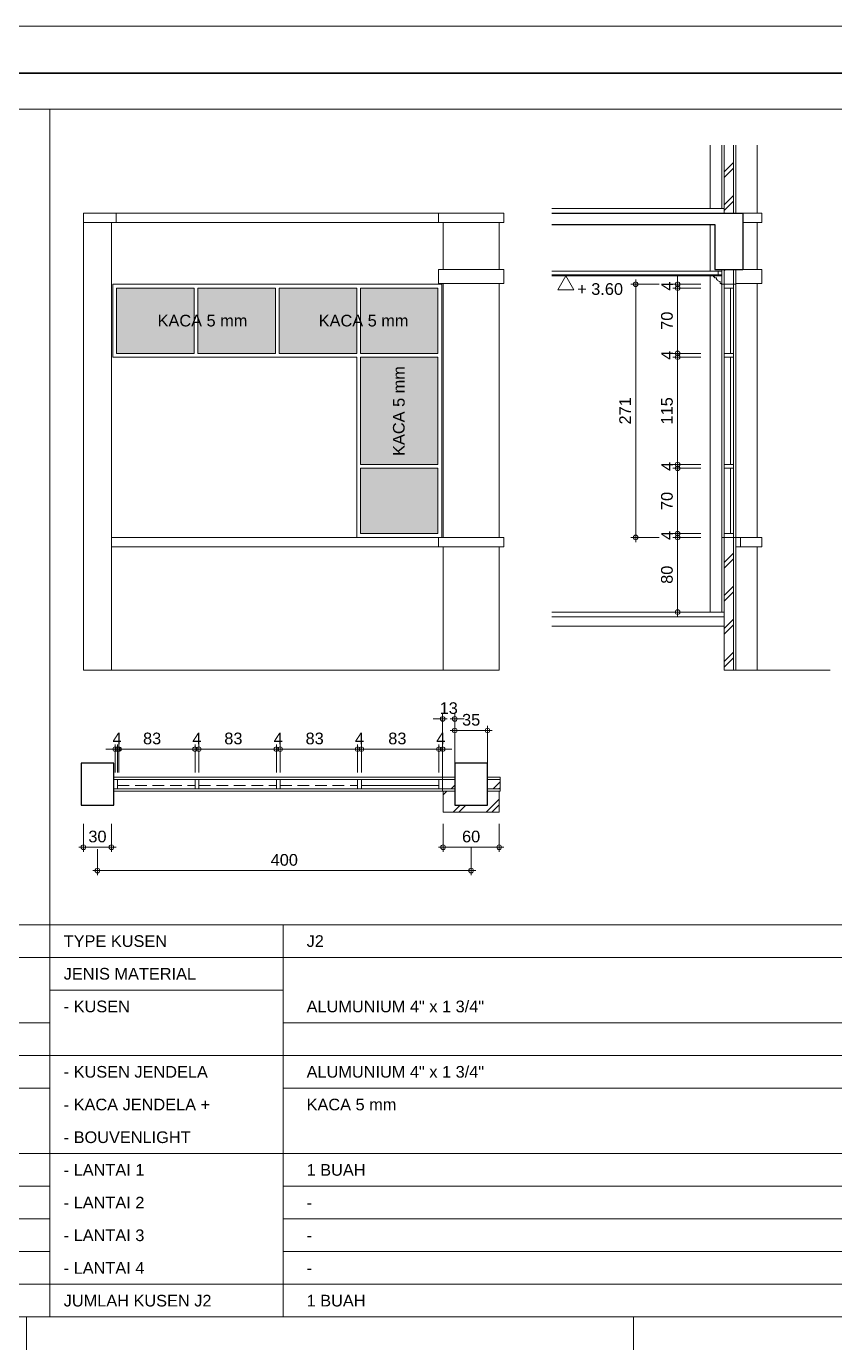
# Model space of a CAD drawing. Header units: millimetres. Extents: x -11 to 1625, y -267 to 180.
# Drawn here: x 1037.38 to 1054.68, y -75.19 to -47 of the extents above; entities that cross this region are included whole.
import ezdxf
from ezdxf.enums import TextEntityAlignment as Align

# ---------------------------------------------------------------- set-up
doc = ezdxf.new("R2010")
doc.units = ezdxf.units.MM
doc.linetypes.add('HIDDEN', pattern=[0.375, 0.25, -0.125])
for name, color, linetype, lineweight in [('ars', 11, 'Continuous', 5), ('blk', 1, 'Continuous', 30), ('dinding', 5, 'Continuous', 15), ('GRS KOP', 1, 'Continuous', 35), ('KOLOM', 1, 'Continuous', 30), ('kop', 7, 'Continuous', 20), ('kus', 63, 'Continuous', 15), ('lan', 7, 'Continuous', 15), ('not', 7, 'Continuous', 20), ('pla', 213, 'Continuous', 15), ('sol kaca', 9, 'Continuous', 0), ('tem', 5, 'Continuous', 20), ('u', 6, 'Continuous', 20)]:
    doc.layers.add(name, color=color, linetype=linetype, lineweight=lineweight)
doc.styles.add('BARU', font='complex.shx')
doc.styles.add('S', font='SIMPLEX', dxfattribs={"width": 1.1})
doc.styles.get("Standard").update_dxf_attribs({"font": 'ARIALUNI.TTF'})
doc.dimstyles.new('SK 50', dxfattribs={"dimtxt": 0.25, "dimasz": 0.1, "dimexe": 0, "dimexo": 0, "dimgap": 0.1, "dimtad": 1, "dimdec": 0, "dimlfac": 50, "dimzin": 12, "dimdsep": 46, "dimtxsty": 'Standard', "dimblk": 'BULAT', "dimcen": 0.1, "dimclrd": 256, "dimclre": 256, "dimclrt": 256, "dimadec": 0, "dimazin": 3, "dimtfac": 1, "dimtdec": 0, "dimtofl": 0, "dimtmove": 0, "dimatfit": 3, "dimldrblk": 'BULAT', "dimfxl": 0, "dimtolj": 1, "dimtzin": 0, "dimlwd": -1, "dimlwe": -1, "dimarcsym": 0})

# ---------------------------------------------------------------- blocks, each defined once
blk = doc.blocks.new('kop')
at = {"layer": 'GRS KOP'}
blk.add_lwpolyline([(1, 54), (83, 54), (83, 1), (1, 1)], close=True, dxfattribs=at)
at = {"layer": 'kop', "color": 7}
for p, q in [((84, 55), (0, 55)), ((0, 0), (84, 0))]:
    blk.add_line(p, q, dxfattribs=at)
at = {"layer": 'kop', "style": 'BARU', "flags": 4}
for p, height in [((73.8, 5.4), 0.35), ((80.303, 5.382), 0.25), ((73.8, 4.9), 0.35), ((80.303, 4.882), 0.25), ((73.8, 4.4), 0.35), ((80.303, 4.382), 0.25)]:
    blk.add_attdef('-', p, '', height=height, dxfattribs=at)
at = {"layer": 'kop', "flags": 4}
for tag, p in [('AR-00', (78.057, 2.648)), ('00', (81.238, 2.647))]:
    blk.add_attdef(tag, text='', height=0.35, dxfattribs=at).set_placement(p, align=Align.MIDDLE)
blk = doc.blocks.new('PEILA')
blk.add_lwpolyline([(-0.188, -0.325), (0.188, -0.325), (0, 0)], close=True)
at = {"style": 'S', "width": 1.1, "flags": 4}
blk.add_attdef('CAT', (0.265, -0.289), '', height=0.2, dxfattribs=at)
blk = doc.blocks.new('BULAT')
for p, q in [((-1, 0), (1, 0)), ((0, -1), (0, 1))]:
    blk.add_line(p, q)
blk.add_circle((0, 0), 0.5)
blk = doc.blocks.new('*D1798')
at = {"layer": 'Defpoints', "color": 0, "ltscale": 0.15}
for p in [(1051.819, -57.944), (1051.319, -59.544), (1051.819, -59.544)]:
    blk.add_point(p, dxfattribs=at)
at = {"layer": 'u', "ltscale": 0.15}
for p, q in [((1051.819, -57.944), (1051.319, -57.944)), ((1051.319, -58.044), (1051.319, -59.444)), ((1051.819, -59.544), (1051.319, -59.544))]:
    blk.add_line(p, q, dxfattribs=at)
at = {"layer": 'u', "ltscale": 0.15, "xscale": 0.1, "yscale": 0.1, "zscale": 0.1}
for p, rotation in [((1051.319, -57.944), 90), ((1051.319, -59.544), 270)]:
    blk.add_blockref('BULAT', p, dxfattribs=dict(at, rotation=rotation))
at = {"layer": 'u', "ltscale": 0.15, "insert": (1051.091, -58.744), "char_height": 0.25, "attachment_point": 5, "rotation": 90}
blk.add_mtext('\\A1;80', dxfattribs=at)
blk = doc.blocks.new('*D1799')
at = {"layer": 'Defpoints', "color": 0, "ltscale": 0.15}
for p in [(1051.319, -57.944), (1051.819, -57.864), (1051.819, -57.944)]:
    blk.add_point(p, dxfattribs=at)
at = {"layer": 'u', "ltscale": 0.15}
for p, q in [((1051.319, -57.764), (1051.319, -57.664)), ((1051.819, -57.864), (1051.319, -57.864)), ((1051.819, -57.944), (1051.319, -57.944)), ((1051.319, -58.044), (1051.319, -58.144))]:
    blk.add_line(p, q, dxfattribs=at)
at = {"layer": 'u', "ltscale": 0.15, "xscale": 0.1, "yscale": 0.1, "zscale": 0.1}
for p, rotation in [((1051.319, -57.864), 270), ((1051.319, -57.944), 90)]:
    blk.add_blockref('BULAT', p, dxfattribs=dict(at, rotation=rotation))
at = {"layer": 'u', "ltscale": 0.15, "insert": (1051.094, -57.904), "char_height": 0.25, "attachment_point": 5, "rotation": 90}
blk.add_mtext('\\A1;4', dxfattribs=at)
blk = doc.blocks.new('*D1800')
at = {"layer": 'Defpoints', "color": 0, "ltscale": 0.15}
for p in [(1051.819, -56.464), (1051.319, -57.864), (1051.819, -57.864)]:
    blk.add_point(p, dxfattribs=at)
at = {"layer": 'u', "ltscale": 0.15}
for p, q in [((1051.819, -56.464), (1051.319, -56.464)), ((1051.319, -56.564), (1051.319, -57.764)), ((1051.819, -57.864), (1051.319, -57.864))]:
    blk.add_line(p, q, dxfattribs=at)
at = {"layer": 'u', "ltscale": 0.15, "xscale": 0.1, "yscale": 0.1, "zscale": 0.1}
for p, rotation in [((1051.319, -56.464), 90), ((1051.319, -57.864), 270)]:
    blk.add_blockref('BULAT', p, dxfattribs=dict(at, rotation=rotation))
at = {"layer": 'u', "ltscale": 0.15, "insert": (1051.091, -57.164), "char_height": 0.25, "attachment_point": 5, "rotation": 90}
blk.add_mtext('\\A1;70', dxfattribs=at)
blk = doc.blocks.new('*D1801')
at = {"layer": 'Defpoints', "color": 0, "ltscale": 0.15}
for p in [(1051.319, -56.464), (1051.819, -56.384), (1051.819, -56.464)]:
    blk.add_point(p, dxfattribs=at)
at = {"layer": 'u', "ltscale": 0.15}
for p, q in [((1051.319, -56.284), (1051.319, -56.184)), ((1051.819, -56.384), (1051.319, -56.384)), ((1051.819, -56.464), (1051.319, -56.464)), ((1051.319, -56.564), (1051.319, -56.664))]:
    blk.add_line(p, q, dxfattribs=at)
at = {"layer": 'u', "ltscale": 0.15, "xscale": 0.1, "yscale": 0.1, "zscale": 0.1}
for p, rotation in [((1051.319, -56.384), 270), ((1051.319, -56.464), 90)]:
    blk.add_blockref('BULAT', p, dxfattribs=dict(at, rotation=rotation))
at = {"layer": 'u', "ltscale": 0.15, "insert": (1051.094, -56.424), "char_height": 0.25, "attachment_point": 5, "rotation": 90}
blk.add_mtext('\\A1;4', dxfattribs=at)
blk = doc.blocks.new('*D1802')
at = {"layer": 'Defpoints', "color": 0, "ltscale": 0.15}
for p in [(1051.819, -54.084), (1051.319, -56.384), (1051.819, -56.384)]:
    blk.add_point(p, dxfattribs=at)
at = {"layer": 'u', "ltscale": 0.15}
for p, q in [((1051.819, -54.084), (1051.319, -54.084)), ((1051.319, -54.184), (1051.319, -56.284)), ((1051.819, -56.384), (1051.319, -56.384))]:
    blk.add_line(p, q, dxfattribs=at)
at = {"layer": 'u', "ltscale": 0.15, "xscale": 0.1, "yscale": 0.1, "zscale": 0.1}
for p, rotation in [((1051.319, -54.084), 90), ((1051.319, -56.384), 270)]:
    blk.add_blockref('BULAT', p, dxfattribs=dict(at, rotation=rotation))
at = {"layer": 'u', "ltscale": 0.15, "insert": (1051.091, -55.234), "char_height": 0.25, "attachment_point": 5, "rotation": 90}
blk.add_mtext('\\A1;115', dxfattribs=at)
blk = doc.blocks.new('*D1803')
at = {"layer": 'Defpoints', "color": 0, "ltscale": 0.15}
for p in [(1051.319, -54.084), (1051.819, -54.004), (1051.819, -54.084)]:
    blk.add_point(p, dxfattribs=at)
at = {"layer": 'u', "ltscale": 0.15}
for p, q in [((1051.319, -53.904), (1051.319, -53.804)), ((1051.819, -54.004), (1051.319, -54.004)), ((1051.819, -54.084), (1051.319, -54.084)), ((1051.319, -54.184), (1051.319, -54.284))]:
    blk.add_line(p, q, dxfattribs=at)
at = {"layer": 'u', "ltscale": 0.15, "xscale": 0.1, "yscale": 0.1, "zscale": 0.1}
for p, rotation in [((1051.319, -54.004), 270), ((1051.319, -54.084), 90)]:
    blk.add_blockref('BULAT', p, dxfattribs=dict(at, rotation=rotation))
at = {"layer": 'u', "ltscale": 0.15, "insert": (1051.094, -54.044), "char_height": 0.25, "attachment_point": 5, "rotation": 90}
blk.add_mtext('\\A1;4', dxfattribs=at)
blk = doc.blocks.new('*D1804')
at = {"layer": 'Defpoints', "color": 0, "ltscale": 0.15}
for p in [(1051.819, -52.604), (1051.319, -54.004), (1051.819, -54.004)]:
    blk.add_point(p, dxfattribs=at)
at = {"layer": 'u', "ltscale": 0.15}
for p, q in [((1051.819, -52.604), (1051.319, -52.604)), ((1051.319, -52.704), (1051.319, -53.904)), ((1051.819, -54.004), (1051.319, -54.004))]:
    blk.add_line(p, q, dxfattribs=at)
at = {"layer": 'u', "ltscale": 0.15, "xscale": 0.1, "yscale": 0.1, "zscale": 0.1}
for p, rotation in [((1051.319, -52.604), 90), ((1051.319, -54.004), 270)]:
    blk.add_blockref('BULAT', p, dxfattribs=dict(at, rotation=rotation))
at = {"layer": 'u', "ltscale": 0.15, "insert": (1051.091, -53.304), "char_height": 0.25, "attachment_point": 5, "rotation": 90}
blk.add_mtext('\\A1;70', dxfattribs=at)
blk = doc.blocks.new('*D1805')
at = {"layer": 'Defpoints', "color": 0, "ltscale": 0.15}
for p in [(1051.319, -52.604), (1051.819, -52.524), (1051.819, -52.604)]:
    blk.add_point(p, dxfattribs=at)
at = {"layer": 'u', "ltscale": 0.15}
for p, q in [((1051.319, -52.424), (1051.319, -52.324)), ((1051.819, -52.524), (1051.319, -52.524)), ((1051.819, -52.604), (1051.319, -52.604)), ((1051.319, -52.704), (1051.319, -52.804))]:
    blk.add_line(p, q, dxfattribs=at)
at = {"layer": 'u', "ltscale": 0.15, "xscale": 0.1, "yscale": 0.1, "zscale": 0.1}
for p, rotation in [((1051.319, -52.524), 270), ((1051.319, -52.604), 90)]:
    blk.add_blockref('BULAT', p, dxfattribs=dict(at, rotation=rotation))
at = {"layer": 'u', "ltscale": 0.15, "insert": (1051.094, -52.564), "char_height": 0.25, "attachment_point": 5, "rotation": 90}
blk.add_mtext('\\A1;4', dxfattribs=at)
blk = doc.blocks.new('*D1806')
at = {"layer": 'Defpoints', "color": 0, "ltscale": 0.15}
for p in [(1050.921, -52.524), (1050.421, -57.944), (1050.921, -57.944)]:
    blk.add_point(p, dxfattribs=at)
at = {"layer": 'u', "ltscale": 0.15}
for p, q in [((1050.921, -52.524), (1050.421, -52.524)), ((1050.421, -52.624), (1050.421, -57.844)), ((1050.921, -57.944), (1050.421, -57.944))]:
    blk.add_line(p, q, dxfattribs=at)
at = {"layer": 'u', "ltscale": 0.15, "xscale": 0.1, "yscale": 0.1, "zscale": 0.1}
for p, rotation in [((1050.421, -52.524), 90), ((1050.421, -57.944), 270)]:
    blk.add_blockref('BULAT', p, dxfattribs=dict(at, rotation=rotation))
at = {"layer": 'u', "ltscale": 0.15, "insert": (1050.195, -55.234), "char_height": 0.25, "attachment_point": 5, "rotation": 90}
blk.add_mtext('\\A1;271', dxfattribs=at)
blk = doc.blocks.new('*D1807')
at = {"layer": 'Defpoints', "color": 0, "ltscale": 0.15}
for p in [(1042.729, -62.479), (1041.069, -62.979), (1042.729, -62.979)]:
    blk.add_point(p, dxfattribs=at)
at = {"layer": 'u', "ltscale": 0.15}
for p, q in [((1041.069, -62.979), (1041.069, -62.479)), ((1041.169, -62.479), (1042.629, -62.479)), ((1042.729, -62.979), (1042.729, -62.479))]:
    blk.add_line(p, q, dxfattribs=at)
at = {"layer": 'u', "ltscale": 0.15, "xscale": 0.1, "yscale": 0.1, "zscale": 0.1, "rotation": 180}
blk.add_blockref('BULAT', (1041.069, -62.479), dxfattribs=at)
at = {"layer": 'u', "ltscale": 0.15, "xscale": 0.1, "yscale": 0.1, "zscale": 0.1}
blk.add_blockref('BULAT', (1042.729, -62.479), dxfattribs=at)
at = {"layer": 'u', "ltscale": 0.15, "insert": (1041.809, -62.251), "char_height": 0.25, "attachment_point": 5}
blk.add_mtext('\\A1;83', dxfattribs=at)
blk = doc.blocks.new('*D1808')
at = {"layer": 'Defpoints', "color": 0, "ltscale": 0.15}
for p in [(1041.069, -62.479), (1040.989, -62.979), (1041.069, -62.979)]:
    blk.add_point(p, dxfattribs=at)
at = {"layer": 'u', "ltscale": 0.15}
for p, q in [((1040.889, -62.479), (1040.789, -62.479)), ((1040.989, -62.979), (1040.989, -62.479)), ((1041.069, -62.979), (1041.069, -62.479)), ((1041.169, -62.479), (1041.269, -62.479))]:
    blk.add_line(p, q, dxfattribs=at)
at = {"layer": 'u', "ltscale": 0.15, "xscale": 0.1, "yscale": 0.1, "zscale": 0.1}
blk.add_blockref('BULAT', (1040.989, -62.479), dxfattribs=at)
at = {"layer": 'u', "ltscale": 0.15, "xscale": 0.1, "yscale": 0.1, "zscale": 0.1, "rotation": 180}
blk.add_blockref('BULAT', (1041.069, -62.479), dxfattribs=at)
at = {"layer": 'u', "ltscale": 0.15, "insert": (1041.029, -62.254), "char_height": 0.25, "attachment_point": 5}
blk.add_mtext('\\A1;4', dxfattribs=at)
blk = doc.blocks.new('*D1809')
at = {"layer": 'Defpoints', "color": 0, "ltscale": 0.15}
for p in [(1042.809, -62.479), (1042.729, -62.979), (1042.809, -62.979)]:
    blk.add_point(p, dxfattribs=at)
at = {"layer": 'u', "ltscale": 0.15}
for p, q in [((1042.629, -62.479), (1042.529, -62.479)), ((1042.729, -62.979), (1042.729, -62.479)), ((1042.809, -62.979), (1042.809, -62.479)), ((1042.909, -62.479), (1043.009, -62.479))]:
    blk.add_line(p, q, dxfattribs=at)
at = {"layer": 'u', "ltscale": 0.15, "xscale": 0.1, "yscale": 0.1, "zscale": 0.1}
blk.add_blockref('BULAT', (1042.729, -62.479), dxfattribs=at)
at = {"layer": 'u', "ltscale": 0.15, "xscale": 0.1, "yscale": 0.1, "zscale": 0.1, "rotation": 180}
blk.add_blockref('BULAT', (1042.809, -62.479), dxfattribs=at)
at = {"layer": 'u', "ltscale": 0.15, "insert": (1042.769, -62.254), "char_height": 0.25, "attachment_point": 5}
blk.add_mtext('\\A1;4', dxfattribs=at)
blk = doc.blocks.new('*D1810')
at = {"layer": 'Defpoints', "color": 0, "ltscale": 0.15}
for p in [(1044.469, -62.479), (1042.809, -62.979), (1044.469, -62.979)]:
    blk.add_point(p, dxfattribs=at)
at = {"layer": 'u', "ltscale": 0.15}
for p, q in [((1042.809, -62.979), (1042.809, -62.479)), ((1042.909, -62.479), (1044.369, -62.479)), ((1044.469, -62.979), (1044.469, -62.479))]:
    blk.add_line(p, q, dxfattribs=at)
at = {"layer": 'u', "ltscale": 0.15, "xscale": 0.1, "yscale": 0.1, "zscale": 0.1, "rotation": 180}
blk.add_blockref('BULAT', (1042.809, -62.479), dxfattribs=at)
at = {"layer": 'u', "ltscale": 0.15, "xscale": 0.1, "yscale": 0.1, "zscale": 0.1}
blk.add_blockref('BULAT', (1044.469, -62.479), dxfattribs=at)
at = {"layer": 'u', "ltscale": 0.15, "insert": (1043.549, -62.251), "char_height": 0.25, "attachment_point": 5}
blk.add_mtext('\\A1;83', dxfattribs=at)
blk = doc.blocks.new('*D1811')
at = {"layer": 'Defpoints', "color": 0, "ltscale": 0.15}
for p in [(1044.549, -62.479), (1044.469, -62.979), (1044.549, -62.979)]:
    blk.add_point(p, dxfattribs=at)
at = {"layer": 'u', "ltscale": 0.15}
for p, q in [((1044.369, -62.479), (1044.269, -62.479)), ((1044.469, -62.979), (1044.469, -62.479)), ((1044.549, -62.979), (1044.549, -62.479)), ((1044.649, -62.479), (1044.749, -62.479))]:
    blk.add_line(p, q, dxfattribs=at)
at = {"layer": 'u', "ltscale": 0.15, "xscale": 0.1, "yscale": 0.1, "zscale": 0.1}
blk.add_blockref('BULAT', (1044.469, -62.479), dxfattribs=at)
at = {"layer": 'u', "ltscale": 0.15, "xscale": 0.1, "yscale": 0.1, "zscale": 0.1, "rotation": 180}
blk.add_blockref('BULAT', (1044.549, -62.479), dxfattribs=at)
at = {"layer": 'u', "ltscale": 0.15, "insert": (1044.509, -62.254), "char_height": 0.25, "attachment_point": 5}
blk.add_mtext('\\A1;4', dxfattribs=at)
blk = doc.blocks.new('*D1812')
at = {"layer": 'Defpoints', "color": 0, "ltscale": 0.15}
for p in [(1046.209, -62.479), (1044.549, -62.979), (1046.209, -62.979)]:
    blk.add_point(p, dxfattribs=at)
at = {"layer": 'u', "ltscale": 0.15}
for p, q in [((1044.549, -62.979), (1044.549, -62.479)), ((1044.649, -62.479), (1046.109, -62.479)), ((1046.209, -62.979), (1046.209, -62.479))]:
    blk.add_line(p, q, dxfattribs=at)
at = {"layer": 'u', "ltscale": 0.15, "xscale": 0.1, "yscale": 0.1, "zscale": 0.1, "rotation": 180}
blk.add_blockref('BULAT', (1044.549, -62.479), dxfattribs=at)
at = {"layer": 'u', "ltscale": 0.15, "xscale": 0.1, "yscale": 0.1, "zscale": 0.1}
blk.add_blockref('BULAT', (1046.209, -62.479), dxfattribs=at)
at = {"layer": 'u', "ltscale": 0.15, "insert": (1045.319, -62.251), "char_height": 0.25, "attachment_point": 5}
blk.add_mtext('\\A1;83', dxfattribs=at)
blk = doc.blocks.new('*D1813')
at = {"layer": 'Defpoints', "color": 0, "ltscale": 0.15}
for p in [(1046.289, -62.479), (1046.209, -62.979), (1046.289, -62.979)]:
    blk.add_point(p, dxfattribs=at)
at = {"layer": 'u', "ltscale": 0.15}
for p, q in [((1046.109, -62.479), (1046.009, -62.479)), ((1046.209, -62.979), (1046.209, -62.479)), ((1046.289, -62.979), (1046.289, -62.479)), ((1046.389, -62.479), (1046.489, -62.479))]:
    blk.add_line(p, q, dxfattribs=at)
at = {"layer": 'u', "ltscale": 0.15, "xscale": 0.1, "yscale": 0.1, "zscale": 0.1}
blk.add_blockref('BULAT', (1046.209, -62.479), dxfattribs=at)
at = {"layer": 'u', "ltscale": 0.15, "xscale": 0.1, "yscale": 0.1, "zscale": 0.1, "rotation": 180}
blk.add_blockref('BULAT', (1046.289, -62.479), dxfattribs=at)
at = {"layer": 'u', "ltscale": 0.15, "insert": (1046.249, -62.254), "char_height": 0.25, "attachment_point": 5}
blk.add_mtext('\\A1;4', dxfattribs=at)
blk = doc.blocks.new('*D1814')
at = {"layer": 'Defpoints', "color": 0, "ltscale": 0.15}
for p in [(1046.299, -64.079), (1047.499, -64.079), (1047.499, -64.579)]:
    blk.add_point(p, dxfattribs=at)
at = {"layer": 'u', "ltscale": 0.15}
for p, q in [((1046.299, -64.079), (1046.299, -64.579)), ((1047.499, -64.079), (1047.499, -64.579)), ((1046.399, -64.579), (1047.399, -64.579))]:
    blk.add_line(p, q, dxfattribs=at)
at = {"layer": 'u', "ltscale": 0.15, "xscale": 0.1, "yscale": 0.1, "zscale": 0.1, "rotation": 180}
blk.add_blockref('BULAT', (1046.299, -64.579), dxfattribs=at)
at = {"layer": 'u', "ltscale": 0.15, "xscale": 0.1, "yscale": 0.1, "zscale": 0.1}
blk.add_blockref('BULAT', (1047.499, -64.579), dxfattribs=at)
at = {"layer": 'u', "ltscale": 0.15, "insert": (1046.899, -64.351), "char_height": 0.25, "attachment_point": 5}
blk.add_mtext('\\A1;60', dxfattribs=at)
blk = doc.blocks.new('*D1815')
at = {"layer": 'Defpoints', "color": 0, "ltscale": 0.15}
for p in [(1047.249, -62.079), (1046.549, -62.779), (1047.249, -62.822)]:
    blk.add_point(p, dxfattribs=at)
at = {"layer": 'u', "ltscale": 0.15}
for p, q in [((1046.549, -62.779), (1046.549, -62.079)), ((1046.649, -62.079), (1047.149, -62.079)), ((1047.249, -62.822), (1047.249, -62.079))]:
    blk.add_line(p, q, dxfattribs=at)
at = {"layer": 'u', "ltscale": 0.15, "xscale": 0.1, "yscale": 0.1, "zscale": 0.1, "rotation": 180}
blk.add_blockref('BULAT', (1046.549, -62.079), dxfattribs=at)
at = {"layer": 'u', "ltscale": 0.15, "xscale": 0.1, "yscale": 0.1, "zscale": 0.1}
blk.add_blockref('BULAT', (1047.249, -62.079), dxfattribs=at)
at = {"layer": 'u', "ltscale": 0.15, "insert": (1046.899, -61.851), "char_height": 0.25, "attachment_point": 5}
blk.add_mtext('\\A1;35', dxfattribs=at)
blk = doc.blocks.new('*D1816')
at = {"layer": 'Defpoints', "color": 0, "ltscale": 0.15}
for p in [(1046.289, -61.83), (1046.549, -62.779), (1046.289, -63.079)]:
    blk.add_point(p, dxfattribs=at)
at = {"layer": 'u', "ltscale": 0.15}
for p, q in [((1046.189, -61.83), (1046.089, -61.83)), ((1046.289, -63.079), (1046.289, -61.83)), ((1046.549, -62.779), (1046.549, -61.83)), ((1046.649, -61.83), (1046.749, -61.83))]:
    blk.add_line(p, q, dxfattribs=at)
at = {"layer": 'u', "ltscale": 0.15, "xscale": 0.1, "yscale": 0.1, "zscale": 0.1}
blk.add_blockref('BULAT', (1046.289, -61.83), dxfattribs=at)
at = {"layer": 'u', "ltscale": 0.15, "xscale": 0.1, "yscale": 0.1, "zscale": 0.1, "rotation": 180}
blk.add_blockref('BULAT', (1046.549, -61.83), dxfattribs=at)
at = {"layer": 'u', "ltscale": 0.15, "insert": (1046.419, -61.602), "char_height": 0.25, "attachment_point": 5}
blk.add_mtext('\\A1;13', dxfattribs=at)
blk = doc.blocks.new('*D1817')
at = {"layer": 'Defpoints', "color": 0, "ltscale": 0.15}
for p in [(1040.989, -62.479), (1039.329, -62.979), (1040.989, -62.979)]:
    blk.add_point(p, dxfattribs=at)
at = {"layer": 'u', "ltscale": 0.15}
for p, q in [((1039.329, -62.979), (1039.329, -62.479)), ((1039.429, -62.479), (1040.889, -62.479)), ((1040.989, -62.979), (1040.989, -62.479))]:
    blk.add_line(p, q, dxfattribs=at)
at = {"layer": 'u', "ltscale": 0.15, "xscale": 0.1, "yscale": 0.1, "zscale": 0.1, "rotation": 180}
blk.add_blockref('BULAT', (1039.329, -62.479), dxfattribs=at)
at = {"layer": 'u', "ltscale": 0.15, "xscale": 0.1, "yscale": 0.1, "zscale": 0.1}
blk.add_blockref('BULAT', (1040.989, -62.479), dxfattribs=at)
at = {"layer": 'u', "ltscale": 0.15, "insert": (1040.069, -62.251), "char_height": 0.25, "attachment_point": 5}
blk.add_mtext('\\A1;83', dxfattribs=at)
blk = doc.blocks.new('*D1818')
at = {"layer": 'Defpoints', "color": 0, "ltscale": 0.15}
for p in [(1039.359, -62.479), (1039.279, -62.979), (1039.359, -62.979)]:
    blk.add_point(p, dxfattribs=at)
at = {"layer": 'u', "ltscale": 0.15}
for p, q in [((1039.179, -62.479), (1039.079, -62.479)), ((1039.279, -62.979), (1039.279, -62.479)), ((1039.359, -62.979), (1039.359, -62.479)), ((1039.459, -62.479), (1039.559, -62.479))]:
    blk.add_line(p, q, dxfattribs=at)
at = {"layer": 'u', "ltscale": 0.15, "xscale": 0.1, "yscale": 0.1, "zscale": 0.1}
blk.add_blockref('BULAT', (1039.279, -62.479), dxfattribs=at)
at = {"layer": 'u', "ltscale": 0.15, "xscale": 0.1, "yscale": 0.1, "zscale": 0.1, "rotation": 180}
blk.add_blockref('BULAT', (1039.359, -62.479), dxfattribs=at)
at = {"layer": 'u', "ltscale": 0.15, "insert": (1039.319, -62.254), "char_height": 0.25, "attachment_point": 5}
blk.add_mtext('\\A1;4', dxfattribs=at)
blk = doc.blocks.new('*D1820')
at = {"layer": 'Defpoints', "color": 0, "ltscale": 0.15}
for p in [(1038.899, -64.621), (1046.899, -64.579), (1046.899, -65.079)]:
    blk.add_point(p, dxfattribs=at)
at = {"layer": 'u', "ltscale": 0.15}
for p, q in [((1038.899, -64.621), (1038.899, -65.079)), ((1046.899, -64.579), (1046.899, -65.079)), ((1038.999, -65.079), (1046.799, -65.079))]:
    blk.add_line(p, q, dxfattribs=at)
at = {"layer": 'u', "ltscale": 0.15, "xscale": 0.1, "yscale": 0.1, "zscale": 0.1, "rotation": 180}
blk.add_blockref('BULAT', (1038.899, -65.079), dxfattribs=at)
at = {"layer": 'u', "ltscale": 0.15, "xscale": 0.1, "yscale": 0.1, "zscale": 0.1}
blk.add_blockref('BULAT', (1046.899, -65.079), dxfattribs=at)
at = {"layer": 'u', "ltscale": 0.15, "insert": (1042.899, -64.851), "char_height": 0.25, "attachment_point": 5}
blk.add_mtext('\\A1;400', dxfattribs=at)
blk = doc.blocks.new('*D1821')
at = {"layer": 'Defpoints', "color": 0, "ltscale": 0.15}
for p in [(1038.599, -64.079), (1039.199, -64.079), (1039.199, -64.579)]:
    blk.add_point(p, dxfattribs=at)
at = {"layer": 'u', "ltscale": 0.15}
for p, q in [((1038.599, -64.079), (1038.599, -64.579)), ((1039.199, -64.079), (1039.199, -64.579)), ((1038.699, -64.579), (1039.099, -64.579))]:
    blk.add_line(p, q, dxfattribs=at)
at = {"layer": 'u', "ltscale": 0.15, "xscale": 0.1, "yscale": 0.1, "zscale": 0.1, "rotation": 180}
blk.add_blockref('BULAT', (1038.599, -64.579), dxfattribs=at)
at = {"layer": 'u', "ltscale": 0.15, "xscale": 0.1, "yscale": 0.1, "zscale": 0.1}
blk.add_blockref('BULAT', (1039.199, -64.579), dxfattribs=at)
at = {"layer": 'u', "ltscale": 0.15, "insert": (1038.899, -64.351), "char_height": 0.25, "attachment_point": 5}
blk.add_mtext('\\A1;30', dxfattribs=at)

msp = doc.modelspace()

# ---------------------------------------------------------------- hatches: boundary and pattern name
at = {"layer": 'ars'}
h = msp.add_hatch(dxfattribs=at)
h.set_pattern_fill('TEMBOK', color=256, scale=0.5)
h.set_pattern_definition([(45, (1024.42706, -149.4219), (-0.3535534, 0.3535534), []), (45, (1024.55206, -149.4219), (-0.3535534, 0.3535534), [])])
h.paths.add_polyline_path([(1052.5186215, -49.542382), (1052.3186215, -49.542382), (1052.3186215, -51.0039034), (1052.5186215, -51.0039034)])
h = msp.add_hatch(dxfattribs=at)
h.set_pattern_fill('TEMBOK', color=256, scale=0.5)
h.set_pattern_definition([(45, (1024.42706, -159.2019), (-0.3535534, 0.3535534), []), (45, (1024.55206, -159.2019), (-0.3535534, 0.3535534), [])])
h.paths.add_polyline_path([(1052.5186215, -57.9439034), (1052.3186215, -57.9439034), (1052.3186215, -60.7839034), (1052.5186215, -60.7839034)])
h.paths.add_polyline_path([(1052.3186215, -52.5239034), (1052.5186215, -52.5239034), (1052.5186215, -52.2039034), (1052.3186215, -52.2039034)])
h = msp.add_hatch(dxfattribs=at)
h.set_pattern_fill('TEMBOK', color=256, scale=0.5)
h.set_pattern_definition([(45, (1037.7633, -66.3791), (-0.353553, 0.353553), []), (45, (1037.8883, -66.3791), (-0.353553, 0.353553), [])])
h.paths.add_polyline_path([(1046.549157, -63.3291155), (1046.549157, -63.1291155), (1046.299157, -63.1291155), (1046.299157, -63.3291155)])
h = msp.add_hatch(dxfattribs=at)
h.set_pattern_fill('TEMBOK', color=256, scale=0.5)
h.set_pattern_definition([(45, (1038.6633, -66.3791), (-0.353553, 0.353553), []), (45, (1038.7883, -66.3791), (-0.353553, 0.353553), [])])
h.paths.add_polyline_path([(1047.519157, -63.1291155), (1047.199157, -63.1291155), (1047.199157, -63.3291155), (1047.519157, -63.3291155)])
h = msp.add_hatch(dxfattribs=at)
h.set_pattern_fill('TEMBOK', color=256, scale=0.5)
h.set_pattern_definition([(45, (497.44886, -200.64937), (-0.3535534, 0.3535534), []), (45, (497.57386, -200.64937), (-0.3535534, 0.3535534), [])])
h.paths.add_polyline_path([(1046.549157, -63.6791155), (1046.549157, -63.3791155), (1046.299157, -63.3791155), (1046.299157, -63.8291155), (1047.499157, -63.8291155), (1047.499157, -63.3791155), (1047.249157, -63.3791155), (1047.249157, -63.6791155)])
at = {"layer": 'sol kaca'}
h = msp.add_hatch(color=256, dxfattribs=at)
h.dxf.hatch_style = 1
h.paths.add_polyline_path([(1040.969157, -52.6039034), (1039.309157, -52.6039034), (1039.309157, -54.0039034), (1040.969157, -54.0039034)])
h.paths.add_polyline_path([(1042.709157, -54.0039034), (1042.709157, -52.6039034), (1041.049157, -52.6039034), (1041.049157, -54.0039034)])
h.paths.add_polyline_path([(1042.789157, -52.6039034), (1042.789157, -54.0039034), (1044.449157, -54.0039034), (1044.449157, -52.6039034)])
h.paths.add_polyline_path([(1046.189157, -54.0039034), (1046.189157, -52.6039034), (1044.529157, -52.6039034), (1044.529157, -54.0039034)])
h.paths.add_polyline_path([(1044.529157, -56.3839034), (1046.189157, -56.3839034), (1046.189157, -54.0839034), (1044.529157, -54.0839034)])
h.paths.add_polyline_path([(1046.189157, -56.4639034), (1044.529157, -56.4639034), (1044.529157, -57.8639034), (1046.189157, -57.8639034)])

# ---------------------------------------------------------------- linework, layer by layer
at = {"layer": 'ars'}
for p, q in [((1038.599157, -51.0039034), (1047.599157, -51.0039034)), ((1039.299157, -51.0039034), (1039.299157, -51.2039034)), ((1046.199157, -51.0039034), (1046.199157, -51.2039034)), ((1047.599157, -51.0039034), (1047.599157, -51.2039034)), ((1052.7186215, -51.0039034), (1053.1186215, -51.0039034)), ((1053.1186215, -51.0039034), (1053.1186215, -51.2039034)), ((1038.599157, -51.2039034), (1047.599157, -51.2039034)), ((1052.7186215, -51.2039034), (1053.1186215, -51.2039034)), ((1052.2686215, -52.3439034), (1048.6229909, -52.3439034)), ((1039.199157, -57.9439034), (1044.449157, -57.9439034)), ((1039.199157, -58.1439034), (1046.199157, -58.1439034))]:
    msp.add_line(p, q, dxfattribs=at)
for points in [[(1052.5186215, -49.542382), (1052.5186215, -51.0039034), (1052.3186215, -51.0039034), (1052.3186215, -49.542382)], [(1052.3186215, -52.5239034), (1052.3186215, -52.2039034), (1052.5186215, -52.2039034), (1052.5186215, -52.5239034)], [(1052.5186215, -57.9439034), (1052.5186215, -60.7839034), (1052.3186215, -60.7839034), (1052.3186215, -57.9439034)], [(1046.549157, -63.1291155), (1046.289157, -63.1291155), (1046.289157, -63.3291155), (1046.549157, -63.3291155)], [(1047.249157, -63.3291155), (1047.519157, -63.3291155), (1047.519157, -63.1291155), (1047.249157, -63.1291155)]]:
    msp.add_lwpolyline(points, dxfattribs=at)
at = {"layer": 'blk'}
for p, q in [((1048.6229909, -51.0039034), (1052.7186215, -51.0039034)), ((1052.7186215, -51.0039034), (1052.7186215, -52.2039034)), ((1048.6229909, -51.2439034), (1052.1186215, -51.2439034)), ((1052.1186215, -51.2439034), (1052.1186215, -52.2039034)), ((1052.1186215, -52.2039034), (1052.7186215, -52.2039034))]:
    msp.add_line(p, q, dxfattribs=at)
at = {"layer": 'dinding'}
for points in [[(1046.549157, -63.0791155), (1046.289157, -63.0791155), (1046.289157, -63.3791155), (1046.549157, -63.3791155)], [(1047.249157, -63.3791155), (1047.519157, -63.3791155), (1047.519157, -63.0791155), (1047.249157, -63.0791155)]]:
    msp.add_lwpolyline(points, dxfattribs=at)
at = {"layer": 'KOLOM'}
for points in [[(1038.549157, -63.6791155), (1039.249157, -63.6791155), (1039.249157, -62.7791155), (1038.549157, -62.7791155)], [(1046.549157, -63.6791155), (1047.249157, -63.6791155), (1047.249157, -62.7791155), (1046.549157, -62.7791155)]]:
    msp.add_lwpolyline(points, close=True, dxfattribs=at)
at = {"layer": 'kus'}
for p, q in [((1046.269157, -52.5239034), (1039.229157, -52.5239034)), ((1039.229157, -54.0839034), (1039.229157, -52.5239034)), ((1040.969157, -52.6039034), (1039.309157, -52.6039034)), ((1039.309157, -54.0039034), (1039.309157, -52.6039034)), ((1040.969157, -54.0039034), (1040.969157, -52.6039034)), ((1041.049157, -54.0039034), (1041.049157, -52.6039034)), ((1042.709157, -52.6039034), (1041.049157, -52.6039034)), ((1042.709157, -54.0039034), (1042.709157, -52.6039034)), ((1042.789157, -54.0039034), (1042.789157, -52.6039034)), ((1044.449157, -52.6039034), (1042.789157, -52.6039034)), ((1044.449157, -54.0039034), (1044.449157, -52.6039034)), ((1044.529157, -54.0039034), (1044.529157, -52.6039034)), ((1046.189157, -52.6039034), (1044.529157, -52.6039034)), ((1046.189157, -54.0039034), (1046.189157, -52.6039034)), ((1046.269157, -57.9439034), (1046.269157, -52.5239034)), ((1052.3186215, -52.5239034), (1052.3186215, -57.9439034)), ((1052.3186215, -52.6039034), (1052.5186215, -52.6039034)), ((1052.4486215, -52.6039034), (1052.4486215, -54.0039034)), ((1052.5186215, -52.5239034), (1052.5186215, -57.9439034)), ((1044.449157, -54.0839034), (1039.229157, -54.0839034)), ((1040.969157, -54.0039034), (1039.309157, -54.0039034)), ((1042.709157, -54.0039034), (1041.049157, -54.0039034)), ((1044.449157, -54.0039034), (1042.789157, -54.0039034)), ((1044.449157, -57.9439034), (1044.449157, -54.0839034)), ((1046.189157, -54.0039034), (1044.529157, -54.0039034)), ((1044.529157, -56.3839034), (1044.529157, -54.0839034)), ((1046.189157, -54.0839034), (1044.529157, -54.0839034)), ((1046.189157, -56.3839034), (1046.189157, -54.0839034)), ((1052.3186215, -54.0039034), (1052.5186215, -54.0039034)), ((1052.3186215, -54.0839034), (1052.5186215, -54.0839034)), ((1052.4486215, -54.0839034), (1052.4486215, -56.3839034)), ((1044.529157, -56.3839034), (1046.189157, -56.3839034)), ((1044.529157, -57.8639034), (1044.529157, -56.4639034)), ((1044.529157, -56.4639034), (1046.189157, -56.4639034)), ((1046.189157, -57.8639034), (1046.189157, -56.4639034)), ((1052.5186215, -56.3839034), (1052.3186215, -56.3839034)), ((1052.5186215, -56.4639034), (1052.3186215, -56.4639034)), ((1052.4486215, -56.4639034), (1052.4486215, -57.8639034)), ((1044.449157, -57.9439034), (1046.269157, -57.9439034)), ((1044.529157, -57.8639034), (1046.189157, -57.8639034)), ((1052.5186215, -57.8639034), (1052.3186215, -57.8639034)), ((1039.329157, -63.1291155), (1040.989157, -63.1291155)), ((1041.069157, -63.1291155), (1042.729157, -63.1291155)), ((1042.809157, -63.1291155), (1044.469157, -63.1291155)), ((1044.549157, -63.1291155), (1046.209157, -63.1291155)), ((1039.329157, -63.3291155), (1040.989157, -63.3291155)), ((1041.069157, -63.3291155), (1042.729157, -63.3291155)), ((1042.809157, -63.3291155), (1044.469157, -63.3291155)), ((1044.549157, -63.2591155), (1046.209157, -63.2591155)), ((1044.549157, -63.3291155), (1046.209157, -63.3291155))]:
    msp.add_line(p, q, dxfattribs=at)
at = {"layer": 'kus', "linetype": 'HIDDEN'}
for p, q in [((1039.329157, -63.2591155), (1040.989157, -63.2591155)), ((1041.069157, -63.2591155), (1042.729157, -63.2591155)), ((1042.809157, -63.2591155), (1044.469157, -63.2591155))]:
    msp.add_line(p, q, dxfattribs=at)
at = {"layer": 'kus'}
for points in [[(1039.249157, -63.3291155), (1039.329157, -63.3291155), (1039.329157, -63.1291155), (1039.249157, -63.1291155)], [(1040.989157, -63.3291155), (1041.069157, -63.3291155), (1041.069157, -63.1291155), (1040.989157, -63.1291155)], [(1042.729157, -63.3291155), (1042.809157, -63.3291155), (1042.809157, -63.1291155), (1042.729157, -63.1291155)], [(1044.469157, -63.3291155), (1044.549157, -63.3291155), (1044.549157, -63.1291155), (1044.469157, -63.1291155)], [(1046.209157, -63.3291155), (1046.289157, -63.3291155), (1046.289157, -63.1291155), (1046.209157, -63.1291155)]]:
    msp.add_lwpolyline(points, close=True, dxfattribs=at)
at = {"layer": 'lan'}
for p, q in [((1061.0675924, -48.7758688), (1021.685907, -48.7758688)), ((1037.8767497, -74.6383231), (1037.8767497, -48.7758688)), ((1048.6229909, -50.9039034), (1052.3186215, -50.9039034)), ((1052.2686215, -52.5239034), (1052.2686215, -57.9439034)), ((1052.5686215, -57.9439034), (1052.5686215, -52.5239034)), ((1048.6229909, -59.5439034), (1052.3186215, -59.5439034)), ((1048.6229909, -59.6439034), (1052.3186215, -59.6439034)), ((1048.6229909, -59.8439034), (1052.3186215, -59.8439034)), ((1038.599157, -60.7839034), (1047.499157, -60.7839034)), ((1052.3186215, -60.7839034), (1054.5857563, -60.7839034)), ((1046.299157, -63.3791155), (1046.299157, -63.8291155)), ((1047.499157, -63.3791155), (1047.499157, -63.8291155)), ((1047.499157, -63.8291155), (1046.299157, -63.8291155)), ((1061.0675924, -66.2383231), (1001.185907, -66.2383231)), ((1042.8767497, -74.6383231), (1042.8767497, -66.2383231)), ((1037.8767497, -66.9383231), (1021.685907, -66.9383231)), ((1061.0675924, -66.9383231), (1037.8767497, -66.9383231)), ((1042.8767497, -67.6383231), (1037.8767497, -67.6383231)), ((1037.8767497, -68.3383231), (1026.685907, -68.3383231)), ((1061.0675924, -68.3383231), (1042.8767497, -68.3383231)), ((1037.8767497, -69.0383231), (1021.685907, -69.0383231)), ((1061.0675924, -69.0383231), (1037.8767497, -69.0383231)), ((1037.8767497, -69.7383231), (1026.685907, -69.7383231)), ((1061.0675924, -69.7383231), (1042.8767497, -69.7383231)), ((1037.8767497, -71.1383231), (1021.685907, -71.1383231)), ((1061.0675924, -71.1383231), (1037.8767497, -71.1383231)), ((1037.8767497, -71.8383231), (1026.685907, -71.8383231)), ((1061.0675924, -71.8383231), (1042.8767497, -71.8383231)), ((1037.8767497, -72.5383231), (1026.685907, -72.5383231)), ((1061.0675924, -72.5383231), (1042.8767497, -72.5383231)), ((1037.8767497, -73.2383231), (1026.685907, -73.2383231)), ((1061.0675924, -73.2383231), (1042.8767497, -73.2383231)), ((1037.8767497, -73.9383231), (1021.685907, -73.9383231)), ((1061.0675924, -73.9383231), (1037.8767497, -73.9383231)), ((1061.0675924, -74.6383231), (1001.185907, -74.6383231)), ((1050.3767497, -74.6383231), (1001.185907, -74.6383231)), ((1037.3767497, -100.5007773), (1037.3767497, -74.6383231)), ((1050.3767497, -100.5007773), (1050.3767497, -74.6383231))]:
    msp.add_line(p, q, dxfattribs=at)
msp.add_lwpolyline([(1052.1086215, -52.3839034), (1052.1086215, -52.3639034), (1052.0886215, -52.3639034), (1052.0886215, -52.3439034), (1052.2686215, -52.3439034), (1052.2686215, -52.5239034), (1052.2486215, -52.5239034), (1052.2486215, -52.5039034), (1052.2286215, -52.5039034), (1052.2286215, -52.4639034, -0.4142135624), (1052.1486215, -52.3839034)], format="xyb", close=True, dxfattribs=at)
msp.add_lwpolyline([(1046.289157, -63.0791155), (1039.249157, -63.0791155), (1039.249157, -63.3791155), (1046.289157, -63.3791155)], close=True, dxfattribs=at)
at = {"layer": 'pla'}
for p, q in [((1052.2686215, -52.2439034), (1048.6229909, -52.2439034)), ((1052.2686215, -52.3239034), (1048.6229909, -52.3239034)), ((1052.1886215, -52.2439034), (1052.1886215, -52.3239034))]:
    msp.add_line(p, q, dxfattribs=at)
at = {"layer": 'tem'}
for p, q in [((1052.0186215, -49.542382), (1052.0186215, -50.9039034)), ((1052.2686215, -49.542382), (1052.2686215, -50.9039034)), ((1052.5686215, -51.0039034), (1052.5686215, -49.542382)), ((1053.0186215, -49.542382), (1053.0186215, -51.0039034)), ((1038.599157, -51.0039034), (1038.599157, -60.7839034)), ((1039.199157, -51.2039034), (1039.199157, -60.7839034)), ((1046.299157, -52.2039034), (1046.299157, -51.2039034)), ((1047.499157, -52.2039034), (1047.499157, -51.2039034)), ((1052.0186215, -51.2439034), (1052.0186215, -52.2439034)), ((1053.0186215, -51.2039034), (1053.0186215, -52.2039034)), ((1047.599157, -52.2039034), (1046.199157, -52.2039034)), ((1046.199157, -52.2039034), (1046.199157, -52.5039034)), ((1047.599157, -52.2039034), (1047.599157, -52.5039034)), ((1052.0186215, -52.3439034), (1052.0186215, -59.5439034)), ((1052.2686215, -52.2039034), (1052.2686215, -52.5239034)), ((1052.5686215, -52.5239034), (1052.5686215, -52.2039034)), ((1052.7186215, -52.2039034), (1053.1186215, -52.2039034)), ((1053.1186215, -52.2039034), (1053.1186215, -52.5039034)), ((1047.599157, -52.5039034), (1046.199157, -52.5039034)), ((1046.299157, -52.5039034), (1046.299157, -57.9439034)), ((1047.499157, -52.5039034), (1047.499157, -57.9439034)), ((1052.2686215, -52.5239034), (1052.5686215, -52.5239034)), ((1052.5686215, -52.5039034), (1053.1186215, -52.5039034)), ((1053.0186215, -52.5039034), (1053.0186215, -57.9439034)), ((1046.199157, -57.9439034), (1047.599157, -57.9439034)), ((1046.199157, -57.9439034), (1046.199157, -58.1439034)), ((1047.599157, -57.9439034), (1047.599157, -58.1439034)), ((1052.2686215, -57.9439034), (1052.2686215, -59.5439034)), ((1052.5686215, -57.9439034), (1052.2686215, -57.9439034)), ((1052.5686215, -57.9439034), (1053.1186215, -57.9439034)), ((1052.5686215, -60.7839034), (1052.5686215, -57.9439034)), ((1052.6686215, -57.9439034), (1052.6686215, -58.1439034)), ((1053.1186215, -57.9439034), (1053.1186215, -58.1439034)), ((1046.199157, -58.1439034), (1047.599157, -58.1439034)), ((1046.299157, -58.1439034), (1046.299157, -60.7839034)), ((1047.499157, -58.1439034), (1047.499157, -60.7839034)), ((1052.5686215, -58.1439034), (1053.1186215, -58.1439034)), ((1053.0186215, -58.1439034), (1053.0186215, -60.7839034))]:
    msp.add_line(p, q, dxfattribs=at)

# ---------------------------------------------------------------- block references
at = {"layer": 'kop'}
for p in [(995.2141622, -47), (995.2141622, -102)]:
    msp.add_blockref('kop', p, dxfattribs=at)
at = {"layer": 'not'}
ref = msp.add_blockref('PEILA', (1048.9260137, -52.3439034), dxfattribs=dict(at, xscale=0.9237604307034012, yscale=0.9237604307034012, zscale=0.9237604307034012))
ref.add_attrib('CAT', '+ 3.60', (1049.169359, -52.7504553), dxfattribs={"layer": '0', "height": 0.25, "flags": 4})

# ---------------------------------------------------------------- texts
for p in [(1041.1473483, -53.3020834), (1044.5964658, -53.3020834)]:
    msp.add_text('KACA 5 mm', height=0.25, dxfattribs=at).set_placement(p, align=Align.MIDDLE)
msp.add_text('KACA 5 mm', height=0.25, rotation=90, dxfattribs=at).set_placement((1045.350427, -55.2378458), align=Align.MIDDLE)
for s, p in [('TYPE KUSEN', (1038.1767497, -66.7133231)), ('J2', (1043.3767497, -66.7133231)), ('JENIS MATERIAL', (1038.1767497, -67.4133231)), ('- KUSEN', (1038.1767497, -68.1133231)), ('ALUMUNIUM 4" x 1 3/4"', (1043.3767497, -68.1133231)), ('- KUSEN JENDELA', (1038.1767497, -69.5133231)), ('ALUMUNIUM 4" x 1 3/4"', (1043.3767497, -69.5133231)), ('- KACA JENDELA +', (1038.1767497, -70.2133231)), ('KACA 5 mm', (1043.3767497, -70.2133231)), ('- BOUVENLIGHT', (1038.1767497, -70.9133231)), ('- LANTAI 1', (1038.1767497, -71.6133231)), ('1 BUAH', (1043.3767497, -71.6133231)), ('- LANTAI 2', (1038.1767497, -72.3133231)), ('-', (1043.3767497, -72.3133231)), ('- LANTAI 3', (1038.1767497, -73.0133231)), ('-', (1043.3767497, -73.0133231)), ('- LANTAI 4', (1038.1767497, -73.7133231)), ('-', (1043.3767497, -73.7133231)), ('JUMLAH KUSEN J2', (1038.1767497, -74.4133231)), ('1 BUAH', (1043.3767497, -74.4133231))]:
    msp.add_text(s, height=0.25, dxfattribs=at).set_placement(p)

# ---------------------------------------------------------------- dimensions: what is measured, and where the dimension line sits
at = {"layer": 'u', "ltscale": 0.15}
for base, p1, p2, picture, middle in [((1050.4206869, -57.9439034), (1050.9206869, -52.5239034), (1050.9206869, -57.9439034), '*D1806', (1050.4206869, -55.2339034)), ((1051.3186215, -52.6039034), (1051.8186215, -52.5239034), (1051.8186215, -52.6039034), '*D1805', (1051.3186215, -52.5639034)), ((1051.3186215, -54.0039034), (1051.8186215, -52.6039034), (1051.8186215, -54.0039034), '*D1804', (1051.3186215, -53.3039034)), ((1051.3186215, -54.0839034), (1051.8186215, -54.0039034), (1051.8186215, -54.0839034), '*D1803', (1051.3186215, -54.0439034)), ((1051.3186215, -56.3839034), (1051.8186215, -54.0839034), (1051.8186215, -56.3839034), '*D1802', (1051.3186215, -55.2339034)), ((1051.3186215, -57.8639034), (1051.8186215, -56.4639034), (1051.8186215, -57.8639034), '*D1800', (1051.3186215, -57.1639034)), ((1051.3186215, -56.4639034), (1051.8186215, -56.3839034), (1051.8186215, -56.4639034), '*D1801', (1051.3186215, -56.4239034)), ((1051.3186215, -57.9439034), (1051.8186215, -57.8639034), (1051.8186215, -57.9439034), '*D1799', (1051.3186215, -57.9039034)), ((1051.3186215, -59.5439034), (1051.8186215, -57.9439034), (1051.8186215, -59.5439034), '*D1798', (1051.3186215, -58.7439034))]:
    dim = msp.add_linear_dim(base=base, p1=p1, p2=p2, angle=270, dimstyle='SK 50', dxfattribs=at)
    dim.commit()
    dim.dimension.update_dxf_attribs({"geometry": picture, "text_midpoint": middle, "dimtype": 160})
dim = msp.add_linear_dim(base=(1046.289157, -61.8296688), p1=(1046.549157, -62.7791155), p2=(1046.289157, -63.0791155), angle=180, dimstyle='SK 50', override={"dimdec": 1}, dxfattribs=at)
dim.commit()
dim.dimension.update_dxf_attribs({"geometry": '*D1816', "text_midpoint": (1046.419157, -61.8296688), "dimtype": 160})
for base, p1, p2, picture, middle in [((1047.249157, -62.0791155), (1046.549157, -62.7791155), (1047.249157, -62.8219055), '*D1815', (1046.899157, -62.0791155)), ((1039.359157, -62.4791155), (1039.279157, -62.9791155), (1039.359157, -62.9791155), '*D1818', (1039.319157, -62.4791155)), ((1040.989157, -62.4791155), (1039.329157, -62.9791155), (1040.989157, -62.9791155), '*D1817', (1040.069157, -62.4791155)), ((1041.069157, -62.4791155), (1040.989157, -62.9791155), (1041.069157, -62.9791155), '*D1808', (1041.029157, -62.4791155)), ((1042.729157, -62.4791155), (1041.069157, -62.9791155), (1042.729157, -62.9791155), '*D1807', (1041.809157, -62.4791155)), ((1042.809157, -62.4791155), (1042.729157, -62.9791155), (1042.809157, -62.9791155), '*D1809', (1042.769157, -62.4791155)), ((1044.469157, -62.4791155), (1042.809157, -62.9791155), (1044.469157, -62.9791155), '*D1810', (1043.549157, -62.4791155)), ((1044.549157, -62.4791155), (1044.469157, -62.9791155), (1044.549157, -62.9791155), '*D1811', (1044.509157, -62.4791155)), ((1046.209157, -62.4791155), (1044.549157, -62.9791155), (1046.209157, -62.9791155), '*D1812', (1045.319157, -62.4791155)), ((1046.289157, -62.4791155), (1046.209157, -62.9791155), (1046.289157, -62.9791155), '*D1813', (1046.249157, -62.4791155)), ((1039.199157, -64.5791155), (1038.599157, -64.0791155), (1039.199157, -64.0791155), '*D1821', (1038.899157, -64.5791155)), ((1047.499157, -64.5791155), (1046.299157, -64.0791155), (1047.499157, -64.0791155), '*D1814', (1046.899157, -64.5791155)), ((1046.899157, -65.0791155), (1038.899157, -64.6209175), (1046.899157, -64.5791155), '*D1820', (1042.899157, -65.0791155))]:
    dim = msp.add_linear_dim(base=base, p1=p1, p2=p2, dimstyle='SK 50', dxfattribs=at)
    dim.commit()
    dim.dimension.update_dxf_attribs({"geometry": picture, "text_midpoint": middle, "dimtype": 160})

doc.saveas('drawing.dxf')
